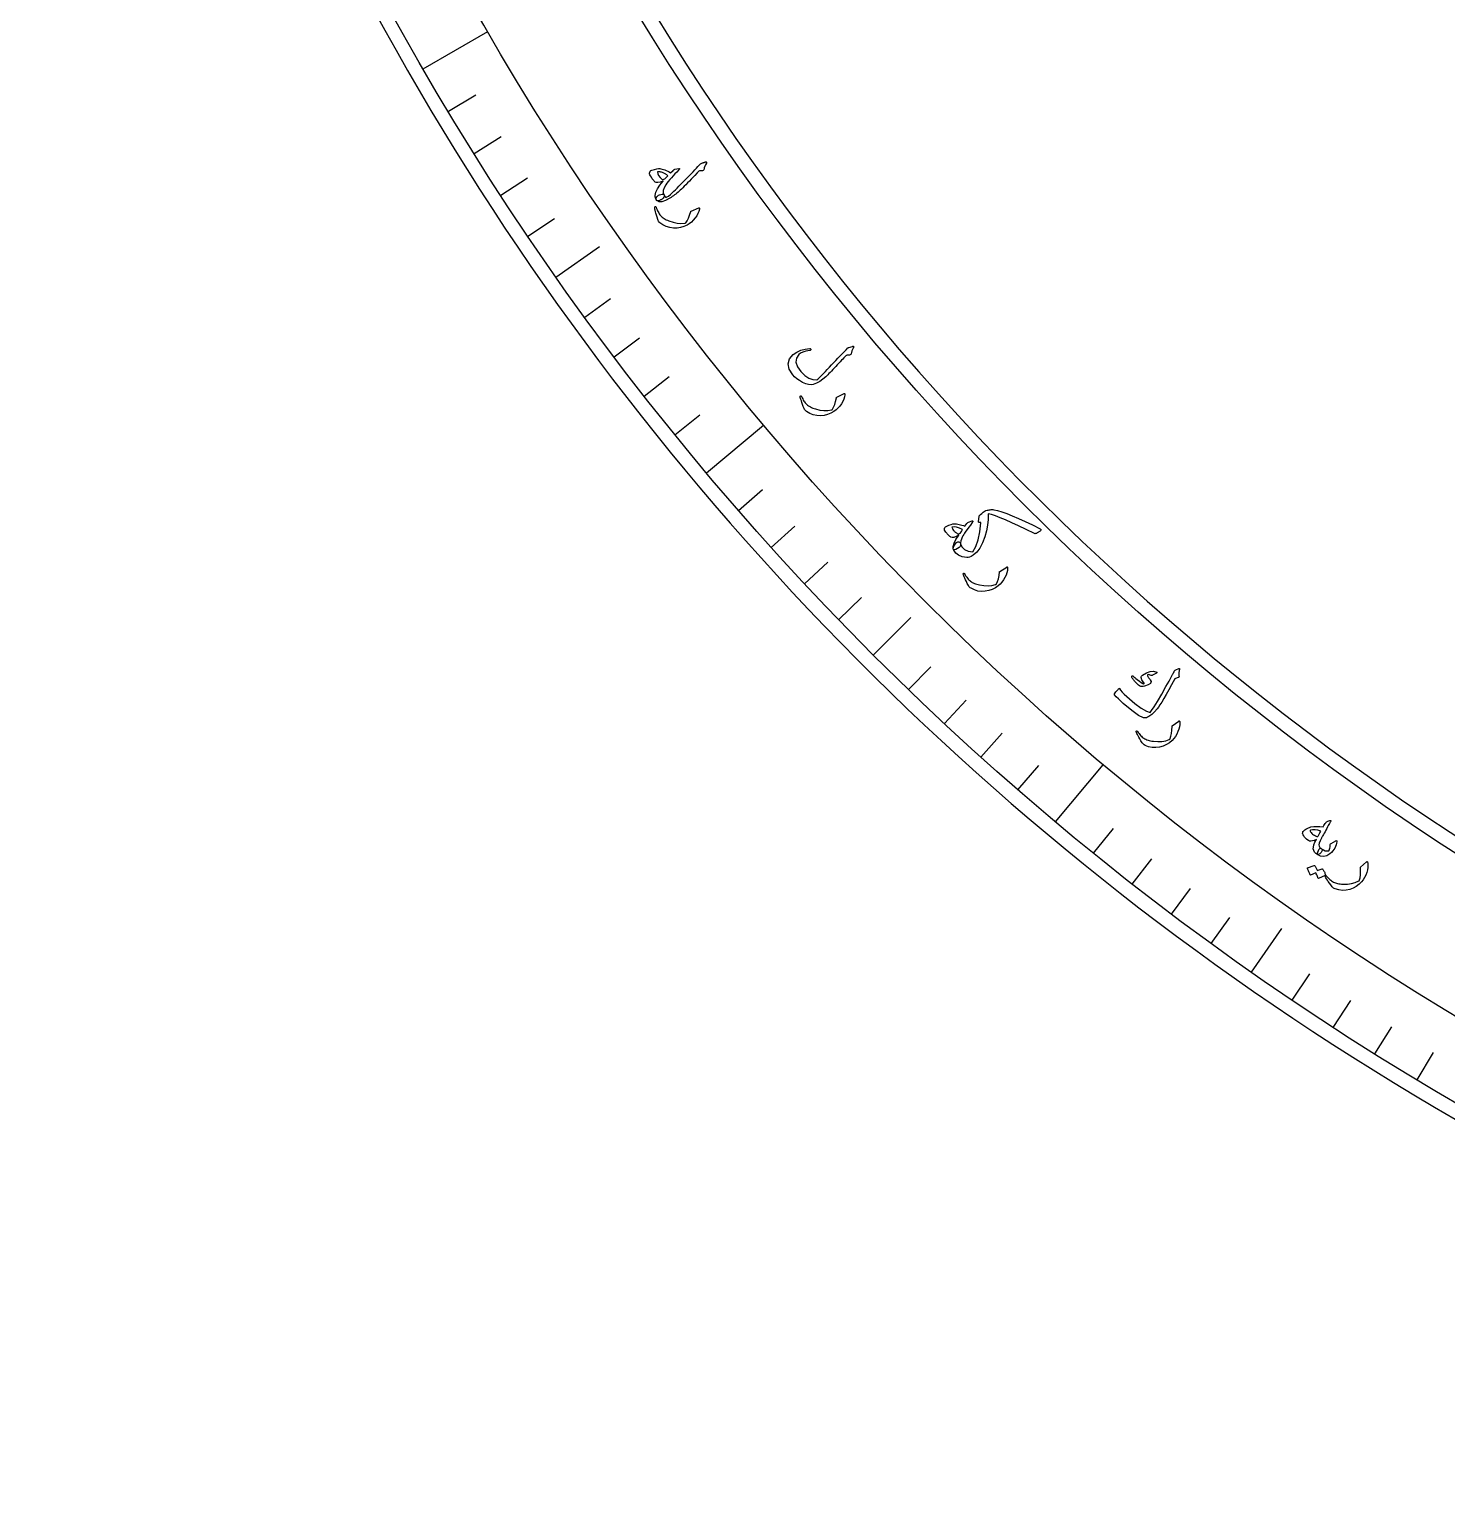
# Model space of a CAD drawing. Header units: millimetres. Extents: x -88 to 88, y -88 to 103.
# Drawn here: x -88 to -44.18, y -88 to -42.56 of the extents above; entities that cross this region are included whole.
import ezdxf

# ---------------------------------------------------------------- set-up
doc = ezdxf.new("R2010")
doc.units = ezdxf.units.MM
for name, color, linetype in [('CUT_INNER', 6, 'Continuous'), ('CUT_OUTER', 1, 'Continuous'), ('ENGRAVE', 7, 'Continuous'), ('ENGRAVE_FINE', 8, 'Continuous'), ('TEXT', 5, 'Continuous')]:
    doc.layers.add(name, color=color, linetype=linetype)

msp = doc.modelspace()

# ---------------------------------------------------------------- linework, layer by layer
at = {"layer": 'CUT_INNER'}
msp.add_arc((0, 0), 80.52, 110.390625, 87.539062, dxfattribs=at)
at = {"layer": 'CUT_OUTER'}
msp.add_arc((0, -0.0002), 87.9998, 179.223718, 0.304605, dxfattribs=at)
at = {"layer": 'ENGRAVE'}
for points in [[(-75.8216, -43.7756), (-73.8264, -42.6237)], [(-71.7177, -50.2173), (-70.3697, -49.2734)], [(-67.0681, -56.2768), (-65.3033, -54.7959)], [(-61.908, -61.908), (-60.7444, -60.7444)], [(-56.2768, -67.0681), (-54.7959, -65.3033)], [(-50.2173, -71.7177), (-49.2734, -70.3697)]]:
    msp.add_lwpolyline(points, dxfattribs=at)
for radius in [87.5512, 85.2474, 80.9688]:
    msp.add_circle((0, 0), radius, dxfattribs=at)
at = {"layer": 'ENGRAVE_FINE'}
for points in [[(-75.046, -45.0922), (-74.1997, -44.5837)], [(-74.2476, -46.3951), (-73.4103, -45.8718)], [(-73.4266, -47.6838), (-72.5985, -47.146)], [(-72.5832, -48.958), (-71.7647, -48.4059)], [(-70.8304, -51.4613), (-70.0316, -50.8809)], [(-69.9215, -52.6896), (-69.133, -52.0954)], [(-68.9913, -53.9019), (-68.2132, -53.294)], [(-68.0401, -55.0978), (-67.2727, -54.4764)], [(-66.0757, -57.4388), (-65.3306, -56.791)], [(-65.0632, -58.5832), (-64.3295, -57.9225)], [(-64.0309, -59.7098), (-63.3088, -59.0364)], [(-62.9791, -60.8182), (-62.2688, -60.1323)], [(-60.8182, -62.9791), (-60.1323, -62.2688)], [(-59.7098, -64.0309), (-59.0364, -63.3088)], [(-58.5832, -65.0632), (-57.9225, -64.3295)], [(-57.4388, -66.0757), (-56.791, -65.3306)], [(-55.0978, -68.0401), (-54.4764, -67.2727)], [(-53.9019, -68.9913), (-53.294, -68.2132)], [(-52.6896, -69.9215), (-52.0954, -69.133)], [(-51.4613, -70.8304), (-50.8809, -70.0316)], [(-48.958, -72.5832), (-48.4059, -71.7647)], [(-47.6838, -73.4266), (-47.146, -72.5985)], [(-46.3951, -74.2476), (-45.8718, -73.4103)], [(-45.0922, -75.046), (-44.5837, -74.1997)]]:
    msp.add_lwpolyline(points, dxfattribs=at)
at = {"layer": 'TEXT'}
for points in [[(-67.1021, -46.6597), (-67.0899, -46.6566), (-67.0795, -46.6566), (-67.0711, -46.6598), (-67.0646, -46.6662), (-67.0612, -46.6735), (-67.0605, -46.6818), (-67.0627, -46.6908), (-67.0676, -46.7007), (-67.0963, -46.7469), (-67.1178, -46.7933), (-67.132, -46.8399), (-67.139, -46.8866), (-67.1443, -46.904), (-67.1546, -46.9168), (-67.1701, -46.925), (-67.1907, -46.9287), (-67.2023, -46.9292), (-67.2139, -46.9297), (-67.2257, -46.93), (-67.2376, -46.9303), (-67.2494, -46.9305), (-67.2612, -46.9308), (-67.2729, -46.9313), (-67.2845, -46.9318), (-67.3033, -46.9466), (-67.3513, -46.9941), (-67.4287, -47.0743), (-67.5354, -47.1873), (-67.5938, -47.2496), (-67.649, -47.3078), (-67.7008, -47.3618), (-67.7494, -47.4117), (-67.7946, -47.4572), (-67.8365, -47.4981), (-67.8749, -47.5344), (-67.9101, -47.5662), (-67.9438, -47.5952), (-67.9781, -47.6236), (-68.0128, -47.6511), (-68.0482, -47.6779), (-68.0841, -47.7041), (-68.1209, -47.7296), (-68.1584, -47.7546), (-68.1967, -47.779), (-68.3312, -47.8522), (-68.4424, -47.8883), (-68.5304, -47.8873), (-68.5952, -47.8491), (-68.6153, -47.8219), (-68.6229, -47.7943), (-68.618, -47.7663), (-68.6006, -47.738), (-68.5751, -47.7119), (-68.5457, -47.6907), (-68.5126, -47.6745), (-68.4757, -47.6631), (-68.4388, -47.6567), (-68.4097, -47.6579), (-68.3883, -47.6667), (-68.3747, -47.6833), (-68.3663, -47.6974), (-68.3586, -47.7101), (-68.3519, -47.7213), (-68.3459, -47.731), (-68.3405, -47.7392), (-68.3352, -47.7458), (-68.3301, -47.7508), (-68.3252, -47.7542), (-68.2888, -47.7424), (-68.241, -47.7135), (-68.1819, -47.6676), (-68.1114, -47.6048), (-68.0705, -47.5659), (-68.0242, -47.5206), (-67.9724, -47.4689), (-67.9152, -47.4107), (-67.8523, -47.3462), (-67.7834, -47.2754), (-67.7087, -47.1982), (-67.628, -47.1148), (-67.5492, -47.0331), (-67.48, -46.9612), (-67.4206, -46.899), (-67.3708, -46.8466), (-67.3307, -46.8041), (-67.3001, -46.7715), (-67.2791, -46.749), (-67.2676, -46.7364), (-67.2516, -46.7214), (-67.2325, -46.7082), (-67.2101, -46.697), (-67.1846, -46.6876), (-67.1712, -46.6839), (-67.1587, -46.6802), (-67.147, -46.6766), (-67.1362, -46.6731), (-67.1264, -46.6697), (-67.1174, -46.6663), (-67.1093, -46.663), (-67.1021, -46.6597)], [(-68.3261, -47.3696), (-68.3754, -47.4553), (-68.3997, -47.5365), (-68.399, -47.6131), (-68.3733, -47.6853), (-68.367, -47.7056), (-68.3696, -47.7272), (-68.381, -47.7501), (-68.4013, -47.7742), (-68.4133, -47.7852), (-68.4259, -47.7959), (-68.4391, -47.8063), (-68.4529, -47.8163), (-68.4674, -47.8257), (-68.4826, -47.834), (-68.4985, -47.8414), (-68.5151, -47.8477), (-68.5436, -47.8562), (-68.5668, -47.8596), (-68.5847, -47.8577), (-68.5972, -47.8505), (-68.6209, -47.8165), (-68.6376, -47.7796), (-68.6473, -47.7397), (-68.6501, -47.6969), (-68.6313, -47.5975), (-68.5836, -47.4894), (-68.507, -47.3728), (-68.4014, -47.2477), (-68.492, -47.2811), (-68.5645, -47.2973), (-68.6189, -47.2965), (-68.6551, -47.2787), (-68.6687, -47.2649), (-68.6824, -47.2498), (-68.6963, -47.2335), (-68.7102, -47.216), (-68.7243, -47.1971), (-68.7387, -47.1767), (-68.7534, -47.1548), (-68.7683, -47.1313), (-68.7943, -47.0873), (-68.8122, -47.052), (-68.8219, -47.0253), (-68.8234, -47.0072), (-68.8163, -46.9712), (-68.803, -46.9432), (-68.7835, -46.9233), (-68.7576, -46.9115), (-68.6678, -46.8881), (-68.5965, -46.8724), (-68.5438, -46.8645), (-68.5096, -46.8645), (-68.4717, -46.8702), (-68.4326, -46.8789), (-68.3922, -46.8904), (-68.3507, -46.9048), (-68.3079, -46.922), (-68.2638, -46.9421), (-68.2186, -46.965), (-68.172, -46.9908), (-68.0993, -46.9228), (-68.0902, -46.9151), (-68.0818, -46.9081), (-68.0741, -46.9017), (-68.067, -46.896), (-68.0604, -46.8912), (-68.0541, -46.8875), (-68.0482, -46.885), (-68.0426, -46.8837), (-67.9196, -46.8584), (-67.9012, -46.8578), (-67.8959, -46.8666), (-67.9036, -46.8847), (-67.9243, -46.9122), (-67.9858, -46.9719), (-68.044, -47.0311), (-68.0989, -47.0896), (-68.1505, -47.1476), (-68.1989, -47.2048), (-68.2442, -47.2608), (-68.2866, -47.3157), (-68.3261, -47.3696)], [(-68.2635, -47.0837), (-68.2777, -47.0722), (-68.2928, -47.0606), (-68.3088, -47.0488), (-68.3256, -47.0368), (-68.3436, -47.0251), (-68.363, -47.014), (-68.3838, -47.0035), (-68.4061, -46.9936), (-68.4281, -46.9841), (-68.4502, -46.9761), (-68.4724, -46.9696), (-68.4946, -46.9647), (-68.5168, -46.9614), (-68.5389, -46.9599), (-68.5609, -46.9602), (-68.5828, -46.9623), (-68.5719, -47.0231), (-68.543, -47.0824), (-68.496, -47.1401), (-68.431, -47.1962), (-68.4162, -47.2017), (-68.3986, -47.2009), (-68.3784, -47.1936), (-68.3554, -47.18)], [(-67.3038, -48.0824), (-67.2993, -48.0809), (-67.2955, -48.0802), (-67.2922, -48.0803), (-67.2895, -48.0812), (-67.2849, -48.0865), (-67.2825, -48.0951), (-67.2823, -48.1072), (-67.2841, -48.1226), (-67.3014, -48.1901), (-67.329, -48.2575), (-67.3669, -48.3248), (-67.4151, -48.3919), (-67.4715, -48.4578), (-67.5316, -48.5166), (-67.5954, -48.5681), (-67.6628, -48.6123), (-67.7618, -48.6564), (-67.8657, -48.6864), (-67.9744, -48.7021), (-68.0879, -48.7037), (-68.2018, -48.6896), (-68.3094, -48.6571), (-68.4107, -48.6062), (-68.5057, -48.5369), (-68.5281, -48.5162), (-68.5468, -48.4927), (-68.5617, -48.4666), (-68.5728, -48.4379), (-68.5931, -48.3679), (-68.6108, -48.3044), (-68.6261, -48.2473), (-68.6388, -48.1966), (-68.649, -48.1525), (-68.6565, -48.1152), (-68.6614, -48.0845), (-68.6636, -48.0605), (-68.6631, -48.0549), (-68.6618, -48.0502), (-68.6599, -48.0466), (-68.6572, -48.0439), (-68.653, -48.0416), (-68.6486, -48.0402), (-68.6438, -48.0397), (-68.6388, -48.0402), (-68.634, -48.0419), (-68.6299, -48.0453), (-68.6266, -48.0504), (-68.6239, -48.0571), (-68.6088, -48.0984), (-68.593, -48.1371), (-68.5767, -48.1731), (-68.5597, -48.2064), (-68.5421, -48.2373), (-68.5234, -48.266), (-68.5039, -48.2926), (-68.4834, -48.3169), (-68.4611, -48.3399), (-68.436, -48.3622), (-68.4081, -48.3839), (-68.3775, -48.405), (-68.344, -48.4253), (-68.3074, -48.4448), (-68.2679, -48.4635), (-68.2253, -48.4813), (-68.0976, -48.5254), (-67.9736, -48.5525), (-67.8533, -48.5626), (-67.7367, -48.5558), (-67.7279, -48.5544), (-67.7191, -48.5508), (-67.7104, -48.5449), (-67.7018, -48.5369), (-67.6608, -48.4756), (-67.6221, -48.3978), (-67.5857, -48.3035), (-67.5515, -48.1928), (-67.5485, -48.1869), (-67.5454, -48.1824), (-67.542, -48.1792), (-67.5383, -48.1774)], [(-62.5455, -52.3618), (-62.537, -52.3602), (-62.5294, -52.3609), (-62.5226, -52.364), (-62.5167, -52.3693), (-62.5127, -52.3762), (-62.5116, -52.384), (-62.5135, -52.3926), (-62.5182, -52.4021), (-62.5469, -52.4556), (-62.5688, -52.5054), (-62.5838, -52.5514), (-62.5919, -52.5937), (-62.5959, -52.6076), (-62.6051, -52.6182), (-62.6193, -52.6256), (-62.6387, -52.6298), (-62.649, -52.6307), (-62.6588, -52.6317), (-62.6683, -52.6327), (-62.6773, -52.6337), (-62.6857, -52.6346), (-62.6935, -52.6354), (-62.7006, -52.636), (-62.707, -52.6365), (-62.7184, -52.6377), (-62.7301, -52.6416), (-62.742, -52.648), (-62.7541, -52.657), (-62.7848, -52.6865), (-62.8179, -52.7192), (-62.8534, -52.7551), (-62.8911, -52.7942), (-62.9314, -52.8363), (-62.9742, -52.8814), (-63.0195, -52.9295), (-63.0674, -52.9804), (-63.1145, -53.0321), (-63.1591, -53.0803), (-63.2012, -53.125), (-63.2408, -53.1662), (-63.278, -53.2041), (-63.3127, -53.239), (-63.3449, -53.2708), (-63.3747, -53.2995), (-63.4662, -53.3807), (-63.5613, -53.4476), (-63.66, -53.5002), (-63.7623, -53.5384), (-63.8315, -53.5499), (-63.9098, -53.5435), (-63.997, -53.5191), (-64.0932, -53.4766), (-64.1883, -53.4228), (-64.2706, -53.3664), (-64.3402, -53.3073), (-64.397, -53.2457), (-64.5082, -53.0659), (-64.5426, -52.9003), (-64.5006, -52.7491), (-64.3822, -52.6125), (-64.2726, -52.5368), (-64.15, -52.4815), (-64.0144, -52.4463), (-63.8658, -52.4312), (-63.8563, -52.4314), (-63.8486, -52.4337), (-63.843, -52.438), (-63.8392, -52.4442), (-63.8366, -52.452), (-63.8359, -52.4589), (-63.837, -52.465), (-63.8401, -52.4703), (-63.8456, -52.4769), (-63.8521, -52.4818), (-63.8596, -52.4851), (-63.8679, -52.4868), (-63.9886, -52.5131), (-64.0857, -52.5425), (-64.1591, -52.575), (-64.2088, -52.6107), (-64.2844, -52.7259), (-64.2989, -52.853), (-64.2521, -52.9919), (-64.1439, -53.1423), (-64.0236, -53.2591), (-63.9009, -53.3411), (-63.776, -53.3886), (-63.6491, -53.4015), (-63.6174, -53.3724), (-63.581, -53.3375), (-63.54, -53.297), (-63.4944, -53.2508), (-63.444, -53.1987), (-63.389, -53.1404), (-63.3292, -53.076), (-63.2648, -53.0055), (-63.1976, -52.9337), (-63.1311, -52.8633), (-63.0655, -52.7944), (-63.0005, -52.7269), (-62.9363, -52.661), (-62.8727, -52.5969), (-62.8096, -52.5344), (-62.7471, -52.4737), (-62.6892, -52.4125), (-62.6815, -52.4068), (-62.6738, -52.4021), (-62.666, -52.3985), (-62.6581, -52.396)], [(-62.8107, -53.8194), (-62.8064, -53.8175), (-62.8026, -53.8165), (-62.7993, -53.8163), (-62.7966, -53.817), (-62.7916, -53.8218), (-62.7884, -53.8302), (-62.7871, -53.8422), (-62.7875, -53.8577), (-62.7989, -53.9265), (-62.8204, -53.9961), (-62.8523, -54.0664), (-62.8944, -54.1375), (-62.9448, -54.2081), (-62.9995, -54.2719), (-63.0584, -54.3289), (-63.1217, -54.3789), (-63.2165, -54.4315), (-63.3173, -54.4705), (-63.4242, -54.4958), (-63.5371, -54.5073), (-63.6518, -54.5033), (-63.7619, -54.4804), (-63.8673, -54.4386), (-63.968, -54.378), (-63.9921, -54.3593), (-64.0128, -54.3376), (-64.0299, -54.3129), (-64.0435, -54.2852), (-64.0699, -54.2173), (-64.0932, -54.1555), (-64.1134, -54.1), (-64.1305, -54.0507), (-64.1445, -54.0077), (-64.1553, -53.9711), (-64.1628, -53.941), (-64.1672, -53.9173), (-64.1671, -53.9116), (-64.1663, -53.9069), (-64.1647, -53.9031), (-64.1623, -53.9002), (-64.1583, -53.8975), (-64.154, -53.8957), (-64.1493, -53.8948), (-64.1443, -53.8948), (-64.1393, -53.8962), (-64.135, -53.8992), (-64.1312, -53.9039), (-64.128, -53.9104), (-64.1092, -53.9502), (-64.0901, -53.9874), (-64.0707, -54.0218), (-64.0509, -54.0535), (-64.0306, -54.0827), (-64.0095, -54.1097), (-63.9877, -54.1344), (-63.9651, -54.1568), (-63.9409, -54.1778), (-63.9139, -54.1978), (-63.8843, -54.2169), (-63.8519, -54.2352), (-63.8167, -54.2525), (-63.7786, -54.2687), (-63.7375, -54.2838), (-63.6935, -54.2979), (-63.5625, -54.3306), (-63.4365, -54.3467), (-63.3158, -54.3461), (-63.2003, -54.3291), (-63.1916, -54.3269), (-63.1832, -54.3225), (-63.1751, -54.316), (-63.1672, -54.3072), (-63.1317, -54.2425), (-63.1001, -54.1616), (-63.0721, -54.0645), (-63.0478, -53.9512), (-63.0453, -53.9451), (-63.0426, -53.9403), (-63.0395, -53.9368), (-63.036, -53.9347)], [(-56.7427, -58.0094), (-56.7221, -58.0232), (-56.7155, -58.0385), (-56.7229, -58.0551), (-56.7443, -58.0731), (-56.839, -58.132), (-56.8642, -58.1461), (-56.8864, -58.1546), (-56.9055, -58.1573), (-56.9217, -58.1544), (-57.1795, -58.0286), (-57.4148, -57.9161), (-57.6277, -57.8174), (-57.8183, -57.7325), (-57.9866, -57.6623), (-58.1326, -57.6072), (-58.2565, -57.5674), (-58.3582, -57.5431), (-58.3581, -57.7183), (-58.3741, -57.8945), (-58.4062, -58.0718), (-58.4544, -58.2501), (-58.5267, -58.4416), (-58.6116, -58.6012), (-58.7095, -58.7287), (-58.8205, -58.824), (-58.8786, -58.8585), (-58.9311, -58.8821), (-58.9779, -58.8949), (-59.0192, -58.8967), (-59.1566, -58.8703), (-59.2688, -58.8238), (-59.3556, -58.7572), (-59.417, -58.6706), (-59.4321, -58.6224), (-59.4288, -58.5727), (-59.4072, -58.5215), (-59.3673, -58.4686), (-59.3297, -58.4323), (-59.2959, -58.4113), (-59.2659, -58.4058), (-59.2397, -58.4158), (-59.2311, -58.4253), (-59.2228, -58.4399), (-59.2148, -58.4594), (-59.2069, -58.484), (-59.1632, -58.5741), (-59.0854, -58.6435), (-58.9735, -58.692), (-58.8275, -58.7194), (-58.7339, -58.5499), (-58.6619, -58.3442), (-58.6112, -58.1026), (-58.5814, -57.8249), (-58.5824, -57.8189), (-58.5856, -57.8145), (-58.591, -57.8119), (-58.5986, -57.811), (-58.6332, -57.8075), (-58.6408, -57.8061), (-58.6462, -57.8022), (-58.6494, -57.7957), (-58.6504, -57.7866), (-58.6378, -57.6098), (-58.6325, -57.6008), (-58.6167, -57.584), (-58.5903, -57.5594), (-58.5535, -57.5271), (-58.5132, -57.4939), (-58.4783, -57.4685), (-58.4486, -57.4508), (-58.4242, -57.4409), (-58.3901, -57.4315), (-58.3572, -57.424), (-58.3255, -57.4182), (-58.295, -57.4143), (-58.2657, -57.4121), (-58.2373, -57.4115), (-58.2099, -57.4126), (-58.1836, -57.4152), (-58.0676, -57.4397), (-57.9333, -57.4787), (-57.7808, -57.5321), (-57.61, -57.5997), (-57.4208, -57.6815), (-57.2133, -57.7771), (-56.9872, -57.8865), (-56.7427, -58.0094)], [(-59.2069, -58.484), (-59.2088, -58.5169), (-59.2246, -58.5493), (-59.2544, -58.5811), (-59.2981, -58.6123), (-59.3531, -58.6414), (-59.3938, -58.6547), (-59.4203, -58.6521), (-59.4326, -58.6338), (-59.4338, -58.5491), (-59.4064, -58.4491), (-59.3505, -58.3337), (-59.2661, -58.203), (-59.3487, -58.2462), (-59.4161, -58.2715), (-59.4683, -58.2789), (-59.5054, -58.2683), (-59.5203, -58.2577), (-59.5355, -58.2454), (-59.551, -58.2315), (-59.5669, -58.216), (-59.5831, -58.1992), (-59.5999, -58.1813), (-59.6172, -58.1625), (-59.635, -58.1427), (-59.6646, -58.1059), (-59.6861, -58.0752), (-59.6997, -58.0504), (-59.7052, -58.0317), (-59.7025, -57.9959), (-59.6935, -57.967), (-59.6783, -57.9449), (-59.6569, -57.9296), (-59.5706, -57.8944), (-59.501, -57.8693), (-59.4482, -57.8543), (-59.412, -57.8496), (-59.3718, -57.8512), (-59.3314, -57.8548), (-59.2906, -57.8604), (-59.2496, -57.8681), (-59.2079, -57.878), (-59.1653, -57.8901), (-59.1217, -57.9045), (-59.0772, -57.9211), (-59.0172, -57.8451), (-59.0048, -57.8295), (-58.9921, -57.8171), (-58.9793, -57.808), (-58.9664, -57.8021), (-58.8513, -57.7613), (-58.834, -57.7593), (-58.8275, -57.7671), (-58.8317, -57.7845), (-58.8467, -57.8116), (-58.904, -57.8881), (-58.9562, -57.9587), (-59.0031, -58.0234), (-59.0449, -58.0822), (-59.0812, -58.1351), (-59.1116, -58.1823), (-59.1363, -58.2239), (-59.1551, -58.2597), (-59.1822, -58.3231), (-59.1999, -58.3817), (-59.2081, -58.4353), (-59.2069, -58.484)], [(-59.1479, -58.0283), (-59.243, -57.9818), (-59.3293, -57.9538), (-59.407, -57.9442), (-59.476, -57.9532), (-59.4718, -57.9751), (-59.4622, -57.9991), (-59.4471, -58.0251), (-59.4267, -58.0531), (-59.4134, -58.0679), (-59.3995, -58.0822), (-59.385, -58.0961), (-59.3698, -58.1095), (-59.3537, -58.1224), (-59.3365, -58.1343), (-59.3182, -58.1454), (-59.2988, -58.1556), (-59.2708, -58.1618), (-59.2422, -58.1518), (-59.213, -58.1258), (-59.1832, -58.0836), (-59.1711, -58.0626), (-59.1611, -58.0464), (-59.1534, -58.035), (-59.1479, -58.0283)], [(-57.781, -59.1867), (-57.7769, -59.1845), (-57.7732, -59.1831), (-57.77, -59.1827), (-57.7671, -59.1831), (-57.7618, -59.1874), (-57.7579, -59.1955), (-57.7555, -59.2073), (-57.7545, -59.2229), (-57.7597, -59.2924), (-57.775, -59.3635), (-57.8004, -59.4364), (-57.8361, -59.511), (-57.88, -59.5858), (-57.9288, -59.6542), (-57.9825, -59.7162), (-58.0411, -59.7716), (-58.1308, -59.8325), (-58.2277, -59.8802), (-58.3319, -59.9149), (-58.4435, -59.9364), (-58.558, -59.9426), (-58.6697, -59.9296), (-58.7784, -59.8973), (-58.8841, -59.8459), (-58.9098, -59.8294), (-58.9323, -59.8096), (-58.9515, -59.7866), (-58.9675, -59.7602), (-58.9998, -59.6949), (-59.0285, -59.6355), (-59.0536, -59.582), (-59.0751, -59.5344), (-59.0928, -59.4928), (-59.1068, -59.4573), (-59.117, -59.428), (-59.1234, -59.4048), (-59.1239, -59.3991), (-59.1235, -59.3943), (-59.1222, -59.3903), (-59.12, -59.3873), (-59.1163, -59.3842), (-59.1122, -59.3821), (-59.1076, -59.3808), (-59.1026, -59.3803), (-59.0976, -59.3812), (-59.0929, -59.3839), (-59.0888, -59.3882), (-59.085, -59.3944), (-59.0628, -59.4324), (-59.0405, -59.4677), (-59.018, -59.5003), (-58.9955, -59.5301), (-58.9726, -59.5574), (-58.9493, -59.5823), (-58.9253, -59.605), (-58.9009, -59.6254), (-58.8749, -59.6441), (-58.8462, -59.6616), (-58.815, -59.6781), (-58.7811, -59.6934), (-58.7445, -59.7075), (-58.7051, -59.7203), (-58.6629, -59.7317), (-58.6178, -59.7417), (-58.4844, -59.7627), (-58.3575, -59.7675), (-58.2373, -59.7563), (-58.1238, -59.729), (-58.1153, -59.7261), (-58.1073, -59.721), (-58.0998, -59.7137), (-58.0928, -59.7042), (-58.0632, -59.6366), (-58.0388, -59.5532), (-58.0196, -59.454), (-58.0054, -59.3391), (-58.0035, -59.3327), (-58.0012, -59.3277), (-57.9984, -59.324), (-57.9952, -59.3215)], [(-52.4388, -62.3588), (-52.4454, -62.3877), (-52.4506, -62.416), (-52.4544, -62.4436), (-52.4569, -62.4705), (-52.4579, -62.4969), (-52.4573, -62.5228), (-52.4552, -62.5482), (-52.4514, -62.5732), (-52.4518, -62.5851), (-52.457, -62.595), (-52.4669, -62.603), (-52.4814, -62.609), (-52.5623, -62.6375), (-52.5707, -62.6409), (-52.5774, -62.6442), (-52.5823, -62.6472), (-52.5856, -62.6502), (-52.6832, -62.8287), (-52.7724, -62.9894), (-52.853, -63.132), (-52.9252, -63.2566), (-52.9891, -63.3629), (-53.0445, -63.4508), (-53.0917, -63.5201), (-53.1306, -63.571), (-53.2079, -63.6635), (-53.2341, -63.6914), (-53.2617, -63.7183), (-53.2909, -63.7441), (-53.3217, -63.7689), (-53.354, -63.7924), (-53.3882, -63.8147), (-53.4241, -63.8357), (-53.4617, -63.8555), (-53.5563, -63.8523), (-53.7074, -63.7769), (-53.9148, -63.6289), (-54.1778, -63.4077), (-54.257, -63.3352), (-54.3283, -63.2658), (-54.3919, -63.1998), (-54.4477, -63.1371), (-54.4513, -63.1298), (-54.4523, -63.1226), (-54.4506, -63.1157), (-54.4463, -63.1091), (-54.4234, -63.0791), (-54.4024, -63.0519), (-54.3831, -63.0277), (-54.3658, -63.0063), (-54.3501, -62.9875), (-54.3359, -62.9711), (-54.3231, -62.9572), (-54.3118, -62.9456), (-54.3051, -62.9394), (-54.2993, -62.9377), (-54.2945, -62.9404), (-54.2907, -62.9475), (-54.2584, -62.9984), (-54.2104, -63.0565), (-54.1466, -63.122), (-54.0672, -63.1947), (-53.8223, -63.4032), (-53.6205, -63.554), (-53.4621, -63.6477), (-53.3476, -63.6846), (-53.2996, -63.6271), (-53.2239, -63.5129), (-53.1202, -63.3423), (-52.9886, -63.1152), (-52.8582, -62.8866), (-52.76, -62.7133), (-52.6942, -62.5952), (-52.6608, -62.5323), (-52.6521, -62.5146), (-52.644, -62.4982), (-52.6364, -62.4828), (-52.6294, -62.4686), (-52.623, -62.4557), (-52.6174, -62.4441), (-52.6126, -62.4339), (-52.6085, -62.425), (-52.5986, -62.4067), (-52.5864, -62.3913), (-52.5721, -62.3791), (-52.5556, -62.3698), (-52.4602, -62.3279), (-52.4533, -62.3255), (-52.4475, -62.3249), (-52.4429, -62.3262), (-52.4394, -62.3294), (-52.4371, -62.3355), (-52.4362, -62.3425), (-52.4368, -62.3502), (-52.4388, -62.3588)], [(-53.1416, -62.4347), (-53.1386, -62.4382), (-53.1367, -62.4421), (-53.1362, -62.4466), (-53.1369, -62.4517), (-53.1387, -62.4552), (-53.1411, -62.4586), (-53.1443, -62.4618), (-53.1481, -62.4648), (-53.2716, -62.531), (-53.2849, -62.537), (-53.2965, -62.5405), (-53.3063, -62.5414), (-53.3143, -62.5398), (-53.3433, -62.5266), (-53.3706, -62.5185), (-53.3963, -62.5154), (-53.4202, -62.5174), (-53.4286, -62.522), (-53.4313, -62.5322), (-53.4284, -62.548), (-53.4198, -62.5695), (-53.4125, -62.582), (-53.4047, -62.5945), (-53.3963, -62.6072), (-53.3874, -62.6198), (-53.3778, -62.6327), (-53.3674, -62.6458), (-53.3562, -62.6591), (-53.3442, -62.6728), (-53.3139, -62.7327), (-53.3333, -62.7862), (-53.4026, -62.8333), (-53.5218, -62.8739), (-53.563, -62.8811), (-53.5991, -62.8833), (-53.6301, -62.8804), (-53.6561, -62.8726), (-53.6805, -62.8593), (-53.7107, -62.8365), (-53.7466, -62.8044), (-53.7881, -62.7629), (-53.8089, -62.7413), (-53.828, -62.7199), (-53.8452, -62.6988), (-53.8607, -62.678), (-53.8747, -62.6578), (-53.8875, -62.6387), (-53.8992, -62.6205), (-53.9097, -62.6034), (-53.9143, -62.5906), (-53.9158, -62.5794), (-53.9141, -62.5697), (-53.9092, -62.5615), (-53.9017, -62.5552), (-53.8937, -62.5529), (-53.8852, -62.5548), (-53.8762, -62.5607), (-53.8488, -62.5813), (-53.8181, -62.605), (-53.7842, -62.632), (-53.7469, -62.6621), (-53.6773, -62.7183), (-53.6208, -62.7596), (-53.5773, -62.786), (-53.5469, -62.7975), (-53.542, -62.7979), (-53.5379, -62.7964), (-53.5345, -62.7929), (-53.532, -62.7876), (-53.5313, -62.7835), (-53.5323, -62.7785), (-53.5348, -62.7725), (-53.5389, -62.7655), (-53.5817, -62.7063), (-53.5987, -62.6805), (-53.6108, -62.6556), (-53.618, -62.6316), (-53.6204, -62.6085), (-53.619, -62.585), (-53.6127, -62.5648), (-53.6017, -62.5479), (-53.5858, -62.5344), (-53.4615, -62.4577), (-53.3461, -62.4156), (-53.2395, -62.4079), (-53.1416, -62.4347)], [(-52.4596, -63.9508), (-52.4557, -63.9482), (-52.4522, -63.9465), (-52.449, -63.9458), (-52.4461, -63.9459), (-52.4404, -63.9498), (-52.4358, -63.9575), (-52.4324, -63.9691), (-52.4301, -63.9845), (-52.4293, -64.0542), (-52.4384, -64.1264), (-52.4574, -64.2012), (-52.4865, -64.2786), (-52.5238, -64.357), (-52.5665, -64.4293), (-52.6147, -64.4956), (-52.6683, -64.5559), (-52.7524, -64.6243), (-52.8448, -64.6802), (-52.9457, -64.7238), (-53.0549, -64.7548), (-53.1685, -64.7709), (-53.2809, -64.7675), (-53.392, -64.7448), (-53.5017, -64.7026), (-53.5288, -64.6884), (-53.5529, -64.6707), (-53.574, -64.6494), (-53.5922, -64.6245), (-53.6301, -64.5622), (-53.6638, -64.5055), (-53.6934, -64.4543), (-53.7189, -64.4087), (-53.7401, -64.3688), (-53.7571, -64.3347), (-53.7698, -64.3064), (-53.7782, -64.2838), (-53.7792, -64.2782), (-53.7792, -64.2734), (-53.7782, -64.2693), (-53.7764, -64.2661), (-53.7729, -64.2627), (-53.769, -64.2602), (-53.7645, -64.2585), (-53.7596, -64.2577), (-53.7545, -64.2581), (-53.7497, -64.2604), (-53.7451, -64.2644), (-53.7408, -64.2701), (-53.7154, -64.3061), (-53.6901, -64.3394), (-53.665, -64.3699), (-53.64, -64.3976), (-53.6148, -64.4228), (-53.5894, -64.4457), (-53.5636, -64.4662), (-53.5375, -64.4844), (-53.51, -64.5008), (-53.4799, -64.5158), (-53.4474, -64.5295), (-53.4123, -64.5418), (-53.3746, -64.5527), (-53.3343, -64.562), (-53.2912, -64.5698), (-53.2455, -64.5759), (-53.1107, -64.5853), (-52.9839, -64.5791), (-52.8651, -64.5576), (-52.7543, -64.5206), (-52.7462, -64.517), (-52.7386, -64.5112), (-52.7318, -64.5033), (-52.7256, -64.4932), (-52.7019, -64.4234), (-52.6848, -64.3382), (-52.6742, -64.2377), (-52.6701, -64.1219), (-52.6687, -64.1154), (-52.6668, -64.1102), (-52.6644, -64.1063), (-52.6614, -64.1036)], [(-47.7938, -67.0259), (-47.7732, -67.0217), (-47.7629, -67.0268), (-47.763, -67.0411), (-47.7734, -67.0646), (-47.7809, -67.078), (-47.791, -67.0967), (-47.8038, -67.1206), (-47.8191, -67.1499), (-47.8375, -67.1846), (-47.8591, -67.225), (-47.8839, -67.2709), (-47.912, -67.3225), (-47.9395, -67.3732), (-47.9642, -67.4186), (-47.986, -67.4587), (-48.005, -67.4934), (-48.021, -67.5227), (-48.034, -67.5464), (-48.0439, -67.5645), (-48.0509, -67.5771), (-48.0925, -67.6575), (-48.1181, -67.7248), (-48.1275, -67.779), (-48.1208, -67.8202), (-48.1106, -67.8416), (-48.0946, -67.8622), (-48.0727, -67.882), (-48.045, -67.9011), (-48.0306, -67.9152), (-48.0238, -67.9319), (-48.0244, -67.9513), (-48.0325, -67.9732), (-48.0465, -67.9967), (-48.0631, -68.0186), (-48.0825, -68.0391), (-48.1045, -68.0579), (-48.1258, -68.0723), (-48.1443, -68.081), (-48.16, -68.0842), (-48.173, -68.0819), (-48.2255, -68.0439), (-48.2643, -68.0021), (-48.2893, -67.9564), (-48.3005, -67.9069), (-48.2977, -67.8479), (-48.2811, -67.7795), (-48.2509, -67.7015), (-48.207, -67.6139), (-48.2696, -67.6416), (-48.3254, -67.6587), (-48.3743, -67.6652), (-48.4164, -67.6609), (-48.445, -67.6497), (-48.4752, -67.6317), (-48.507, -67.6069), (-48.5403, -67.5752), (-48.5729, -67.5384), (-48.5983, -67.5047), (-48.6162, -67.4739), (-48.6268, -67.4462), (-48.6313, -67.4181), (-48.6297, -67.3933), (-48.6221, -67.3716), (-48.6084, -67.3532), (-48.5871, -67.3334), (-48.5607, -67.3134), (-48.5292, -67.2932), (-48.4927, -67.2728), (-48.4546, -67.2535), (-48.4229, -67.239), (-48.3977, -67.2292), (-48.379, -67.2243), (-48.2881, -67.2147), (-48.1944, -67.2115), (-48.0979, -67.2147), (-47.9986, -67.2245), (-47.9738, -67.1842), (-47.952, -67.1496), (-47.9332, -67.1209), (-47.9174, -67.098), (-47.9026, -67.0798), (-47.8871, -67.0652), (-47.8708, -67.0541), (-47.8537, -67.0467)], [(-48.0719, -67.3566), (-48.1621, -67.3298), (-48.2455, -67.3164), (-48.322, -67.3166), (-48.3917, -67.3304), (-48.3984, -67.3343), (-48.4021, -67.3396), (-48.4026, -67.3464), (-48.4001, -67.3547), (-48.3856, -67.3786), (-48.3679, -67.4017), (-48.3469, -67.4238), (-48.3226, -67.4451), (-48.295, -67.4655), (-48.2641, -67.4851), (-48.23, -67.5037), (-48.1925, -67.5215), (-48.1862, -67.5235), (-48.1788, -67.5245), (-48.1702, -67.5244), (-48.1605, -67.5232), (-48.15, -67.5059), (-48.1393, -67.4876), (-48.1285, -67.4683), (-48.1175, -67.448), (-48.1063, -67.4267), (-48.095, -67.4044), (-48.0835, -67.381), (-48.0719, -67.3566)], [(-47.7525, -67.7431), (-47.6084, -67.6579), (-47.5904, -67.6501), (-47.5782, -67.6513), (-47.5716, -67.6618), (-47.5708, -67.6814), (-47.5795, -67.7321), (-47.5933, -67.7817), (-47.6123, -67.8301), (-47.6364, -67.8774), (-47.666, -67.9236), (-47.7014, -67.9689), (-47.7426, -68.0134), (-47.7896, -68.057), (-47.8837, -68.1198), (-47.979, -68.145), (-48.0755, -68.1323), (-48.173, -68.0819), (-48.1786, -68.0682), (-48.1755, -68.0416), (-48.1636, -68.002), (-48.1428, -67.9494), (-48.129, -67.9232), (-48.1144, -67.904), (-48.099, -67.8917), (-48.0829, -67.8863), (-48.0734, -67.8867), (-48.0639, -67.8892), (-48.0544, -67.894), (-48.045, -67.9011), (-47.988, -67.9388), (-47.9315, -67.9617), (-47.8755, -67.9699), (-47.8202, -67.9633), (-47.817, -67.962), (-47.8143, -67.9592), (-47.8121, -67.9549), (-47.8103, -67.9492), (-47.7982, -67.9152), (-47.7896, -67.878), (-47.7843, -67.8377), (-47.7825, -67.7942), (-47.7808, -67.7785), (-47.7752, -67.7647), (-47.7658, -67.7529), (-47.7525, -67.7431)], [(-48.0311, -68.5219), (-48.0268, -68.5212), (-48.0222, -68.5222), (-48.0173, -68.5249), (-48.012, -68.5293), (-47.9972, -68.5508), (-47.9835, -68.5725), (-47.971, -68.5946), (-47.9597, -68.617), (-47.9495, -68.6399), (-47.9403, -68.6635), (-47.9323, -68.6879), (-47.9253, -68.7131), (-47.925, -68.7195), (-47.9267, -68.7248), (-47.9303, -68.7292), (-47.9359, -68.7327), (-48.141, -68.8176), (-48.145, -68.8177), (-48.149, -68.815), (-48.1528, -68.8093), (-48.1565, -68.8007), (-48.1584, -68.7938), (-48.1621, -68.7837), (-48.1676, -68.7701), (-48.175, -68.7532), (-48.1842, -68.7327), (-48.1953, -68.7085), (-48.2084, -68.6805), (-48.2233, -68.6487), (-48.3843, -68.713), (-48.3904, -68.7141), (-48.3956, -68.7118), (-48.3999, -68.7059), (-48.4032, -68.6966), (-48.4061, -68.6885), (-48.4109, -68.6761), (-48.4176, -68.6594), (-48.4262, -68.6383), (-48.4369, -68.6126), (-48.45, -68.5823), (-48.4654, -68.5473), (-48.4833, -68.5075), (-48.4843, -68.5023), (-48.4836, -68.4983), (-48.4811, -68.4955), (-48.4768, -68.494), (-48.2736, -68.4176), (-48.2692, -68.4169), (-48.2646, -68.4179), (-48.2597, -68.4206), (-48.2545, -68.4251), (-48.2413, -68.4425), (-48.2293, -68.4605), (-48.2184, -68.479), (-48.2086, -68.498), (-48.1998, -68.5174), (-48.192, -68.5371), (-48.1852, -68.5571), (-48.1793, -68.5773)], [(-46.6519, -68.3031), (-46.6482, -68.3002), (-46.6448, -68.2982), (-46.6417, -68.2972), (-46.6388, -68.2971), (-46.6328, -68.3005), (-46.6276, -68.3078), (-46.6231, -68.319), (-46.6195, -68.3341), (-46.6126, -68.4035), (-46.6153, -68.4762), (-46.6277, -68.5524), (-46.6499, -68.632), (-46.6802, -68.7134), (-46.7164, -68.7892), (-46.7586, -68.8595), (-46.8067, -68.9242), (-46.8845, -68.9997), (-46.9717, -69.0636), (-47.0683, -69.1158), (-47.1744, -69.1563), (-47.2862, -69.1822), (-47.3984, -69.1887), (-47.511, -69.1758), (-47.624, -69.1434), (-47.6522, -69.1317), (-47.6778, -69.1161), (-47.7008, -69.0967), (-47.7211, -69.0735), (-47.7642, -69.0148), (-47.8028, -68.9612), (-47.8367, -68.9129), (-47.8661, -68.8697), (-47.8908, -68.8318), (-47.9107, -68.7993), (-47.9258, -68.7722), (-47.9362, -68.7505), (-47.9376, -68.7449), (-47.9381, -68.7401), (-47.9375, -68.736), (-47.9359, -68.7327), (-47.9328, -68.729), (-47.9291, -68.7262), (-47.9248, -68.7241), (-47.9199, -68.7228), (-47.9148, -68.7228), (-47.9098, -68.7246), (-47.9049, -68.7282), (-47.9002, -68.7336), (-47.8717, -68.7672), (-47.8436, -68.7981), (-47.8158, -68.8262), (-47.7885, -68.8517), (-47.7613, -68.8746), (-47.7339, -68.8952), (-47.7064, -68.9134), (-47.6788, -68.9292), (-47.6499, -68.9431), (-47.6187, -68.9554), (-47.5851, -68.9662), (-47.5491, -68.9754), (-47.5106, -68.983), (-47.4696, -68.9887), (-47.426, -68.9926), (-47.3799, -68.9947), (-47.2448, -68.9922), (-47.119, -68.975), (-47.0026, -68.9431), (-46.8955, -68.8966), (-46.8877, -68.8922), (-46.8807, -68.8858), (-46.8745, -68.8774), (-46.8692, -68.8668), (-46.8518, -68.7951), (-46.8423, -68.7088), (-46.8405, -68.6077), (-46.8465, -68.492), (-46.8457, -68.4855), (-46.8443, -68.4801), (-46.8422, -68.476), (-46.8394, -68.473)]]:
    msp.add_lwpolyline(points, close=True, dxfattribs=at)

doc.saveas('drawing.dxf')
